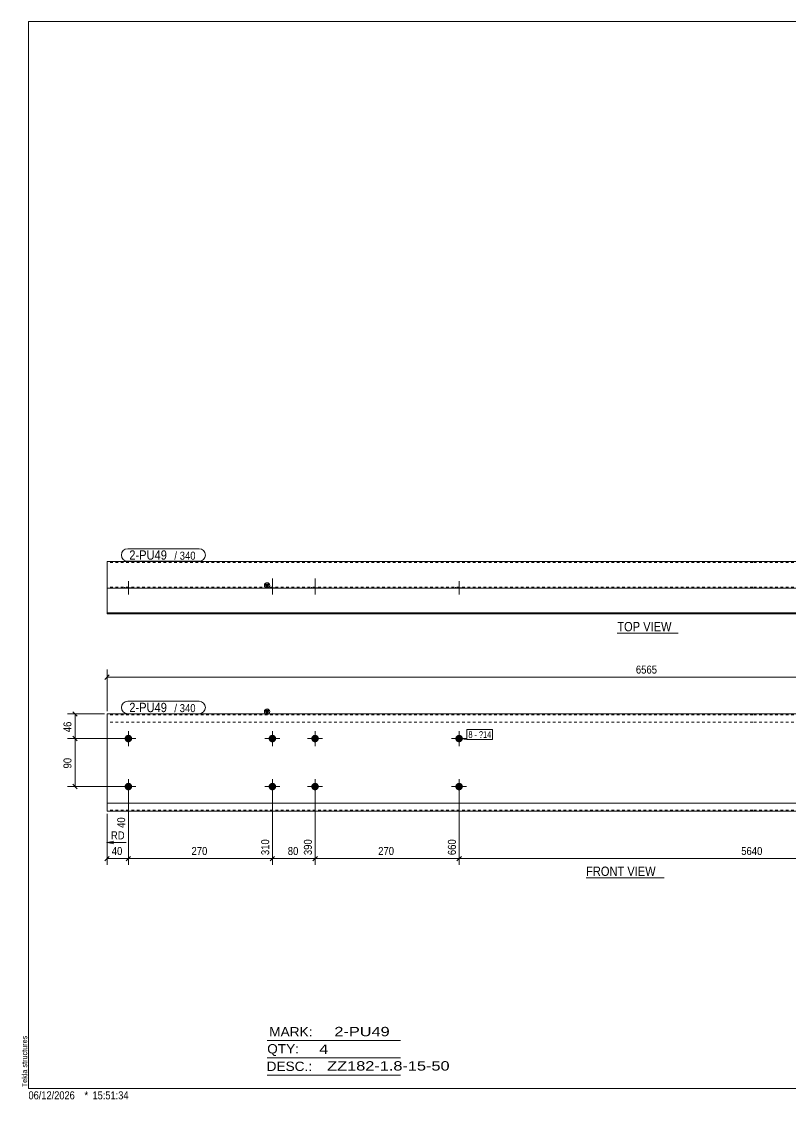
# Model space of a CAD drawing. Header units: millimetres. Extents: x 2 to 579, y 1 to 405.
# Drawn here: x 2.4 to 290.7, y 1 to 405 of the extents above; entities that cross this region are included whole.
import ezdxf

# ---------------------------------------------------------------- set-up
doc = ezdxf.new("R2010")
doc.units = ezdxf.units.MM
doc.linetypes.add('XKITLINE00', pattern=[0])
doc.linetypes.add('XKITLINE01', pattern=[4, 1, -1, 1, -1])
for name, color, linetype, lineweight in [('Bolt', 3, 'Continuous', 0), ('BoltMark', 7, 'Continuous', 0), ('Dimensions', 7, 'Continuous', 0), ('DrawingSheet', 5, 'Continuous', 0), ('OtherObjectType', 7, 'Continuous', 0), ('Part', 2, 'Continuous', 0), ('PartMark', 7, 'Continuous', 0)]:
    doc.layers.add(name, color=color, linetype=linetype, lineweight=lineweight)
doc.styles.add('ARIAL', font='ARIAL.TTF')
doc.styles.add('ARIAL_NARROW', font='ARIALN.TTF')

# ---------------------------------------------------------------- blocks, each defined once
blk = doc.blocks.new('*A2')
at = {"layer": 'Bolt'}
for points in [[(97.85, 136.2), (97.85, 136.17), (97.85, 136.13), (97.84, 136.1), (97.84, 136.06), (97.83, 136.03), (97.83, 136), (97.82, 135.96), (97.82, 135.93), (97.81, 135.9), (97.8, 135.86), (97.79, 135.83), (97.78, 135.8), (97.77, 135.76), (97.76, 135.73), (97.74, 135.7), (97.73, 135.67), (97.72, 135.64), (97.7, 135.61), (97.68, 135.58), (97.67, 135.55), (97.65, 135.52), (97.63, 135.49), (97.61, 135.46), (97.59, 135.43), (97.57, 135.4), (97.55, 135.37), (97.53, 135.35), (97.51, 135.32), (97.49, 135.3), (97.46, 135.27), (97.44, 135.25), (97.42, 135.22), (97.39, 135.2), (97.36, 135.18), (97.34, 135.15), (97.31, 135.13), (97.28, 135.11), (97.26, 135.09), (97.23, 135.07), (97.2, 135.05), (97.17, 135.03), (97.14, 135.02), (97.11, 135), (97.08, 134.99), (97.05, 134.97), (97.02, 134.96), (96.99, 134.94), (96.95, 134.93), (96.92, 134.92), (96.89, 134.91), (96.86, 134.9), (96.82, 134.89), (96.79, 134.88), (96.76, 134.87), (96.72, 134.86), (96.69, 134.86), (96.66, 134.85), (96.62, 134.85), (96.59, 134.84), (96.55, 134.84), (96.52, 134.84), (96.48, 134.84), (96.45, 134.84), (96.42, 134.84), (96.38, 134.84), (96.35, 134.84), (96.31, 134.84), (96.28, 134.85), (96.24, 134.85), (96.21, 134.86), (96.18, 134.86), (96.14, 134.87), (96.11, 134.88), (96.08, 134.89), (96.04, 134.9), (96.01, 134.91), (95.98, 134.92), (95.95, 134.93), (95.91, 134.94), (95.88, 134.96), (95.85, 134.97), (95.82, 134.99), (95.79, 135), (95.76, 135.02), (95.73, 135.03), (95.7, 135.05), (95.67, 135.07), (95.64, 135.09), (95.62, 135.11), (95.59, 135.13), (95.56, 135.15), (95.54, 135.18), (95.51, 135.2), (95.48, 135.22), (95.46, 135.25), (95.44, 135.27), (95.41, 135.3), (95.39, 135.32), (95.37, 135.35), (95.35, 135.37), (95.33, 135.4), (95.31, 135.43), (95.29, 135.46), (95.27, 135.49), (95.25, 135.52), (95.23, 135.55), (95.22, 135.58), (95.2, 135.61), (95.18, 135.64), (95.17, 135.67), (95.16, 135.7), (95.14, 135.73), (95.13, 135.76), (95.12, 135.8), (95.11, 135.83), (95.1, 135.86), (95.09, 135.9), (95.08, 135.93), (95.08, 135.96), (95.07, 136), (95.07, 136.03), (95.06, 136.06), (95.06, 136.1), (95.05, 136.13), (95.05, 136.17), (95.05, 136.2), (95.05, 136.24), (95.05, 136.27), (95.05, 136.3), (95.05, 136.34), (95.06, 136.37), (95.06, 136.41), (95.07, 136.44), (95.07, 136.48), (95.08, 136.51), (95.08, 136.54), (95.09, 136.58), (95.1, 136.61), (95.11, 136.64), (95.12, 136.67), (95.13, 136.71), (95.14, 136.74), (95.16, 136.77), (95.17, 136.8), (95.18, 136.83), (95.2, 136.87), (95.22, 136.9), (95.23, 136.93), (95.25, 136.96), (95.27, 136.98), (95.29, 137.01), (95.31, 137.04), (95.33, 137.07), (95.35, 137.1), (95.37, 137.12), (95.39, 137.15), (95.41, 137.18), (95.44, 137.2), (95.46, 137.23), (95.48, 137.25), (95.51, 137.27), (95.54, 137.3), (95.56, 137.32), (95.59, 137.34), (95.62, 137.36), (95.64, 137.38), (95.67, 137.4), (95.7, 137.42), (95.73, 137.44), (95.76, 137.45), (95.79, 137.47), (95.82, 137.49), (95.85, 137.5), (95.88, 137.52), (95.91, 137.53), (95.95, 137.54), (95.98, 137.55), (96.01, 137.57), (96.04, 137.58), (96.08, 137.59), (96.11, 137.59), (96.14, 137.6), (96.18, 137.61), (96.21, 137.62), (96.24, 137.62), (96.28, 137.63), (96.31, 137.63), (96.35, 137.63), (96.38, 137.63), (96.42, 137.64), (96.45, 137.64), (96.48, 137.64), (96.52, 137.63), (96.55, 137.63), (96.59, 137.63), (96.62, 137.63), (96.66, 137.62), (96.69, 137.62), (96.72, 137.61), (96.76, 137.6), (96.79, 137.59), (96.82, 137.59), (96.86, 137.58), (96.89, 137.57), (96.92, 137.55), (96.95, 137.54), (96.99, 137.53), (97.02, 137.52), (97.05, 137.5), (97.08, 137.49), (97.11, 137.47), (97.14, 137.45), (97.17, 137.44), (97.2, 137.42), (97.23, 137.4), (97.26, 137.38), (97.28, 137.36), (97.31, 137.34), (97.34, 137.32), (97.36, 137.3), (97.39, 137.27), (97.42, 137.25), (97.44, 137.23), (97.46, 137.2), (97.49, 137.18), (97.51, 137.15), (97.53, 137.12), (97.55, 137.1), (97.57, 137.07), (97.59, 137.04), (97.61, 137.01), (97.63, 136.98), (97.65, 136.96), (97.67, 136.93), (97.68, 136.9), (97.7, 136.87), (97.72, 136.83), (97.73, 136.8), (97.74, 136.77), (97.76, 136.74), (97.77, 136.71), (97.78, 136.67), (97.79, 136.64), (97.8, 136.61), (97.81, 136.58), (97.82, 136.54), (97.82, 136.51), (97.83, 136.48), (97.83, 136.44), (97.84, 136.41), (97.84, 136.37), (97.85, 136.34), (97.85, 136.3), (97.85, 136.27), (97.85, 136.24)], [(113.85, 136.2), (113.85, 136.17), (113.85, 136.13), (113.84, 136.1), (113.84, 136.06), (113.83, 136.03), (113.83, 136), (113.82, 135.96), (113.82, 135.93), (113.81, 135.9), (113.8, 135.86), (113.79, 135.83), (113.78, 135.8), (113.77, 135.76), (113.76, 135.73), (113.74, 135.7), (113.73, 135.67), (113.72, 135.64), (113.7, 135.61), (113.68, 135.58), (113.67, 135.55), (113.65, 135.52), (113.63, 135.49), (113.61, 135.46), (113.59, 135.43), (113.57, 135.4), (113.55, 135.37), (113.53, 135.35), (113.51, 135.32), (113.49, 135.3), (113.46, 135.27), (113.44, 135.25), (113.42, 135.22), (113.39, 135.2), (113.36, 135.18), (113.34, 135.15), (113.31, 135.13), (113.28, 135.11), (113.26, 135.09), (113.23, 135.07), (113.2, 135.05), (113.17, 135.03), (113.14, 135.02), (113.11, 135), (113.08, 134.99), (113.05, 134.97), (113.02, 134.96), (112.99, 134.94), (112.95, 134.93), (112.92, 134.92), (112.89, 134.91), (112.86, 134.9), (112.82, 134.89), (112.79, 134.88), (112.76, 134.87), (112.72, 134.86), (112.69, 134.86), (112.66, 134.85), (112.62, 134.85), (112.59, 134.84), (112.55, 134.84), (112.52, 134.84), (112.48, 134.84), (112.45, 134.84), (112.42, 134.84), (112.38, 134.84), (112.35, 134.84), (112.31, 134.84), (112.28, 134.85), (112.24, 134.85), (112.21, 134.86), (112.18, 134.86), (112.14, 134.87), (112.11, 134.88), (112.08, 134.89), (112.04, 134.9), (112.01, 134.91), (111.98, 134.92), (111.95, 134.93), (111.91, 134.94), (111.88, 134.96), (111.85, 134.97), (111.82, 134.99), (111.79, 135), (111.76, 135.02), (111.73, 135.03), (111.7, 135.05), (111.67, 135.07), (111.64, 135.09), (111.62, 135.11), (111.59, 135.13), (111.56, 135.15), (111.54, 135.18), (111.51, 135.2), (111.48, 135.22), (111.46, 135.25), (111.44, 135.27), (111.41, 135.3), (111.39, 135.32), (111.37, 135.35), (111.35, 135.37), (111.33, 135.4), (111.31, 135.43), (111.29, 135.46), (111.27, 135.49), (111.25, 135.52), (111.23, 135.55), (111.22, 135.58), (111.2, 135.61), (111.18, 135.64), (111.17, 135.67), (111.16, 135.7), (111.14, 135.73), (111.13, 135.76), (111.12, 135.8), (111.11, 135.83), (111.1, 135.86), (111.09, 135.9), (111.08, 135.93), (111.08, 135.96), (111.07, 136), (111.07, 136.03), (111.06, 136.06), (111.06, 136.1), (111.05, 136.13), (111.05, 136.17), (111.05, 136.2), (111.05, 136.24), (111.05, 136.27), (111.05, 136.3), (111.05, 136.34), (111.06, 136.37), (111.06, 136.41), (111.07, 136.44), (111.07, 136.48), (111.08, 136.51), (111.08, 136.54), (111.09, 136.58), (111.1, 136.61), (111.11, 136.64), (111.12, 136.67), (111.13, 136.71), (111.14, 136.74), (111.16, 136.77), (111.17, 136.8), (111.18, 136.83), (111.2, 136.87), (111.22, 136.9), (111.23, 136.93), (111.25, 136.96), (111.27, 136.98), (111.29, 137.01), (111.31, 137.04), (111.33, 137.07), (111.35, 137.1), (111.37, 137.12), (111.39, 137.15), (111.41, 137.18), (111.44, 137.2), (111.46, 137.23), (111.48, 137.25), (111.51, 137.27), (111.54, 137.3), (111.56, 137.32), (111.59, 137.34), (111.62, 137.36), (111.64, 137.38), (111.67, 137.4), (111.7, 137.42), (111.73, 137.44), (111.76, 137.45), (111.79, 137.47), (111.82, 137.49), (111.85, 137.5), (111.88, 137.52), (111.91, 137.53), (111.95, 137.54), (111.98, 137.55), (112.01, 137.57), (112.04, 137.58), (112.08, 137.59), (112.11, 137.59), (112.14, 137.6), (112.18, 137.61), (112.21, 137.62), (112.24, 137.62), (112.28, 137.63), (112.31, 137.63), (112.35, 137.63), (112.38, 137.63), (112.42, 137.64), (112.45, 137.64), (112.48, 137.64), (112.52, 137.63), (112.55, 137.63), (112.59, 137.63), (112.62, 137.63), (112.66, 137.62), (112.69, 137.62), (112.72, 137.61), (112.76, 137.6), (112.79, 137.59), (112.82, 137.59), (112.86, 137.58), (112.89, 137.57), (112.92, 137.55), (112.95, 137.54), (112.99, 137.53), (113.02, 137.52), (113.05, 137.5), (113.08, 137.49), (113.11, 137.47), (113.14, 137.45), (113.17, 137.44), (113.2, 137.42), (113.23, 137.4), (113.26, 137.38), (113.28, 137.36), (113.31, 137.34), (113.34, 137.32), (113.36, 137.3), (113.39, 137.27), (113.42, 137.25), (113.44, 137.23), (113.46, 137.2), (113.49, 137.18), (113.51, 137.15), (113.53, 137.12), (113.55, 137.1), (113.57, 137.07), (113.59, 137.04), (113.61, 137.01), (113.63, 136.98), (113.65, 136.96), (113.67, 136.93), (113.68, 136.9), (113.7, 136.87), (113.72, 136.83), (113.73, 136.8), (113.74, 136.77), (113.76, 136.74), (113.77, 136.71), (113.78, 136.67), (113.79, 136.64), (113.8, 136.61), (113.81, 136.58), (113.82, 136.54), (113.82, 136.51), (113.83, 136.48), (113.83, 136.44), (113.84, 136.41), (113.84, 136.37), (113.85, 136.34), (113.85, 136.3), (113.85, 136.27), (113.85, 136.24)], [(97.85, 118.2), (97.85, 118.17), (97.85, 118.13), (97.84, 118.1), (97.84, 118.06), (97.83, 118.03), (97.83, 118), (97.82, 117.96), (97.82, 117.93), (97.81, 117.9), (97.8, 117.86), (97.79, 117.83), (97.78, 117.8), (97.77, 117.76), (97.76, 117.73), (97.74, 117.7), (97.73, 117.67), (97.72, 117.64), (97.7, 117.61), (97.68, 117.58), (97.67, 117.55), (97.65, 117.52), (97.63, 117.49), (97.61, 117.46), (97.59, 117.43), (97.57, 117.4), (97.55, 117.37), (97.53, 117.35), (97.51, 117.32), (97.49, 117.3), (97.46, 117.27), (97.44, 117.25), (97.42, 117.22), (97.39, 117.2), (97.36, 117.18), (97.34, 117.15), (97.31, 117.13), (97.28, 117.11), (97.26, 117.09), (97.23, 117.07), (97.2, 117.05), (97.17, 117.03), (97.14, 117.02), (97.11, 117), (97.08, 116.99), (97.05, 116.97), (97.02, 116.96), (96.99, 116.94), (96.95, 116.93), (96.92, 116.92), (96.89, 116.91), (96.86, 116.9), (96.82, 116.89), (96.79, 116.88), (96.76, 116.87), (96.72, 116.86), (96.69, 116.86), (96.66, 116.85), (96.62, 116.85), (96.59, 116.84), (96.55, 116.84), (96.52, 116.84), (96.48, 116.84), (96.45, 116.84), (96.42, 116.84), (96.38, 116.84), (96.35, 116.84), (96.31, 116.84), (96.28, 116.85), (96.24, 116.85), (96.21, 116.86), (96.18, 116.86), (96.14, 116.87), (96.11, 116.88), (96.08, 116.89), (96.04, 116.9), (96.01, 116.91), (95.98, 116.92), (95.95, 116.93), (95.91, 116.94), (95.88, 116.96), (95.85, 116.97), (95.82, 116.99), (95.79, 117), (95.76, 117.02), (95.73, 117.03), (95.7, 117.05), (95.67, 117.07), (95.64, 117.09), (95.62, 117.11), (95.59, 117.13), (95.56, 117.15), (95.54, 117.18), (95.51, 117.2), (95.48, 117.22), (95.46, 117.25), (95.44, 117.27), (95.41, 117.3), (95.39, 117.32), (95.37, 117.35), (95.35, 117.37), (95.33, 117.4), (95.31, 117.43), (95.29, 117.46), (95.27, 117.49), (95.25, 117.52), (95.23, 117.55), (95.22, 117.58), (95.2, 117.61), (95.18, 117.64), (95.17, 117.67), (95.16, 117.7), (95.14, 117.73), (95.13, 117.76), (95.12, 117.8), (95.11, 117.83), (95.1, 117.86), (95.09, 117.9), (95.08, 117.93), (95.08, 117.96), (95.07, 118), (95.07, 118.03), (95.06, 118.06), (95.06, 118.1), (95.05, 118.13), (95.05, 118.17), (95.05, 118.2), (95.05, 118.24), (95.05, 118.27), (95.05, 118.3), (95.05, 118.34), (95.06, 118.37), (95.06, 118.41), (95.07, 118.44), (95.07, 118.48), (95.08, 118.51), (95.08, 118.54), (95.09, 118.58), (95.1, 118.61), (95.11, 118.64), (95.12, 118.67), (95.13, 118.71), (95.14, 118.74), (95.16, 118.77), (95.17, 118.8), (95.18, 118.83), (95.2, 118.87), (95.22, 118.9), (95.23, 118.93), (95.25, 118.96), (95.27, 118.98), (95.29, 119.01), (95.31, 119.04), (95.33, 119.07), (95.35, 119.1), (95.37, 119.12), (95.39, 119.15), (95.41, 119.18), (95.44, 119.2), (95.46, 119.23), (95.48, 119.25), (95.51, 119.27), (95.54, 119.3), (95.56, 119.32), (95.59, 119.34), (95.62, 119.36), (95.64, 119.38), (95.67, 119.4), (95.7, 119.42), (95.73, 119.44), (95.76, 119.45), (95.79, 119.47), (95.82, 119.49), (95.85, 119.5), (95.88, 119.52), (95.91, 119.53), (95.95, 119.54), (95.98, 119.55), (96.01, 119.57), (96.04, 119.58), (96.08, 119.59), (96.11, 119.59), (96.14, 119.6), (96.18, 119.61), (96.21, 119.62), (96.24, 119.62), (96.28, 119.63), (96.31, 119.63), (96.35, 119.63), (96.38, 119.63), (96.42, 119.64), (96.45, 119.64), (96.48, 119.64), (96.52, 119.63), (96.55, 119.63), (96.59, 119.63), (96.62, 119.63), (96.66, 119.62), (96.69, 119.62), (96.72, 119.61), (96.76, 119.6), (96.79, 119.59), (96.82, 119.59), (96.86, 119.58), (96.89, 119.57), (96.92, 119.55), (96.95, 119.54), (96.99, 119.53), (97.02, 119.52), (97.05, 119.5), (97.08, 119.49), (97.11, 119.47), (97.14, 119.45), (97.17, 119.44), (97.2, 119.42), (97.23, 119.4), (97.26, 119.38), (97.28, 119.36), (97.31, 119.34), (97.34, 119.32), (97.36, 119.3), (97.39, 119.27), (97.42, 119.25), (97.44, 119.23), (97.46, 119.2), (97.49, 119.18), (97.51, 119.15), (97.53, 119.12), (97.55, 119.1), (97.57, 119.07), (97.59, 119.04), (97.61, 119.01), (97.63, 118.98), (97.65, 118.96), (97.67, 118.93), (97.68, 118.9), (97.7, 118.87), (97.72, 118.83), (97.73, 118.8), (97.74, 118.77), (97.76, 118.74), (97.77, 118.71), (97.78, 118.67), (97.79, 118.64), (97.8, 118.61), (97.81, 118.58), (97.82, 118.54), (97.82, 118.51), (97.83, 118.48), (97.83, 118.44), (97.84, 118.41), (97.84, 118.37), (97.85, 118.34), (97.85, 118.3), (97.85, 118.27), (97.85, 118.24)], [(113.85, 118.2), (113.85, 118.17), (113.85, 118.13), (113.84, 118.1), (113.84, 118.06), (113.83, 118.03), (113.83, 118), (113.82, 117.96), (113.82, 117.93), (113.81, 117.9), (113.8, 117.86), (113.79, 117.83), (113.78, 117.8), (113.77, 117.76), (113.76, 117.73), (113.74, 117.7), (113.73, 117.67), (113.72, 117.64), (113.7, 117.61), (113.68, 117.58), (113.67, 117.55), (113.65, 117.52), (113.63, 117.49), (113.61, 117.46), (113.59, 117.43), (113.57, 117.4), (113.55, 117.37), (113.53, 117.35), (113.51, 117.32), (113.49, 117.3), (113.46, 117.27), (113.44, 117.25), (113.42, 117.22), (113.39, 117.2), (113.36, 117.18), (113.34, 117.15), (113.31, 117.13), (113.28, 117.11), (113.26, 117.09), (113.23, 117.07), (113.2, 117.05), (113.17, 117.03), (113.14, 117.02), (113.11, 117), (113.08, 116.99), (113.05, 116.97), (113.02, 116.96), (112.99, 116.94), (112.95, 116.93), (112.92, 116.92), (112.89, 116.91), (112.86, 116.9), (112.82, 116.89), (112.79, 116.88), (112.76, 116.87), (112.72, 116.86), (112.69, 116.86), (112.66, 116.85), (112.62, 116.85), (112.59, 116.84), (112.55, 116.84), (112.52, 116.84), (112.48, 116.84), (112.45, 116.84), (112.42, 116.84), (112.38, 116.84), (112.35, 116.84), (112.31, 116.84), (112.28, 116.85), (112.24, 116.85), (112.21, 116.86), (112.18, 116.86), (112.14, 116.87), (112.11, 116.88), (112.08, 116.89), (112.04, 116.9), (112.01, 116.91), (111.98, 116.92), (111.95, 116.93), (111.91, 116.94), (111.88, 116.96), (111.85, 116.97), (111.82, 116.99), (111.79, 117), (111.76, 117.02), (111.73, 117.03), (111.7, 117.05), (111.67, 117.07), (111.64, 117.09), (111.62, 117.11), (111.59, 117.13), (111.56, 117.15), (111.54, 117.18), (111.51, 117.2), (111.48, 117.22), (111.46, 117.25), (111.44, 117.27), (111.41, 117.3), (111.39, 117.32), (111.37, 117.35), (111.35, 117.37), (111.33, 117.4), (111.31, 117.43), (111.29, 117.46), (111.27, 117.49), (111.25, 117.52), (111.23, 117.55), (111.22, 117.58), (111.2, 117.61), (111.18, 117.64), (111.17, 117.67), (111.16, 117.7), (111.14, 117.73), (111.13, 117.76), (111.12, 117.8), (111.11, 117.83), (111.1, 117.86), (111.09, 117.9), (111.08, 117.93), (111.08, 117.96), (111.07, 118), (111.07, 118.03), (111.06, 118.06), (111.06, 118.1), (111.05, 118.13), (111.05, 118.17), (111.05, 118.2), (111.05, 118.24), (111.05, 118.27), (111.05, 118.3), (111.05, 118.34), (111.06, 118.37), (111.06, 118.41), (111.07, 118.44), (111.07, 118.48), (111.08, 118.51), (111.08, 118.54), (111.09, 118.58), (111.1, 118.61), (111.11, 118.64), (111.12, 118.67), (111.13, 118.71), (111.14, 118.74), (111.16, 118.77), (111.17, 118.8), (111.18, 118.83), (111.2, 118.87), (111.22, 118.9), (111.23, 118.93), (111.25, 118.96), (111.27, 118.98), (111.29, 119.01), (111.31, 119.04), (111.33, 119.07), (111.35, 119.1), (111.37, 119.12), (111.39, 119.15), (111.41, 119.18), (111.44, 119.2), (111.46, 119.23), (111.48, 119.25), (111.51, 119.27), (111.54, 119.3), (111.56, 119.32), (111.59, 119.34), (111.62, 119.36), (111.64, 119.38), (111.67, 119.4), (111.7, 119.42), (111.73, 119.44), (111.76, 119.45), (111.79, 119.47), (111.82, 119.49), (111.85, 119.5), (111.88, 119.52), (111.91, 119.53), (111.95, 119.54), (111.98, 119.55), (112.01, 119.57), (112.04, 119.58), (112.08, 119.59), (112.11, 119.59), (112.14, 119.6), (112.18, 119.61), (112.21, 119.62), (112.24, 119.62), (112.28, 119.63), (112.31, 119.63), (112.35, 119.63), (112.38, 119.63), (112.42, 119.64), (112.45, 119.64), (112.48, 119.64), (112.52, 119.63), (112.55, 119.63), (112.59, 119.63), (112.62, 119.63), (112.66, 119.62), (112.69, 119.62), (112.72, 119.61), (112.76, 119.6), (112.79, 119.59), (112.82, 119.59), (112.86, 119.58), (112.89, 119.57), (112.92, 119.55), (112.95, 119.54), (112.99, 119.53), (113.02, 119.52), (113.05, 119.5), (113.08, 119.49), (113.11, 119.47), (113.14, 119.45), (113.17, 119.44), (113.2, 119.42), (113.23, 119.4), (113.26, 119.38), (113.28, 119.36), (113.31, 119.34), (113.34, 119.32), (113.36, 119.3), (113.39, 119.27), (113.42, 119.25), (113.44, 119.23), (113.46, 119.2), (113.49, 119.18), (113.51, 119.15), (113.53, 119.12), (113.55, 119.1), (113.57, 119.07), (113.59, 119.04), (113.61, 119.01), (113.63, 118.98), (113.65, 118.96), (113.67, 118.93), (113.68, 118.9), (113.7, 118.87), (113.72, 118.83), (113.73, 118.8), (113.74, 118.77), (113.76, 118.74), (113.77, 118.71), (113.78, 118.67), (113.79, 118.64), (113.8, 118.61), (113.81, 118.58), (113.82, 118.54), (113.82, 118.51), (113.83, 118.48), (113.83, 118.44), (113.84, 118.41), (113.84, 118.37), (113.85, 118.34), (113.85, 118.3), (113.85, 118.27), (113.85, 118.24)]]:
    blk.add_hatch(color=3, dxfattribs=at).paths.add_polyline_path(points, flags=17)
at = {"layer": 'Bolt', "color": 3, "linetype": 'XKITLINE00', "lineweight": 0}
for p, q in [((96.45, 139.04), (96.45, 133.44)), ((112.45, 139.04), (112.45, 133.44)), ((99.25, 136.24), (93.65, 136.24)), ((115.25, 136.24), (109.65, 136.24)), ((99.25, 118.24), (93.65, 118.24)), ((96.45, 121.04), (96.45, 115.44)), ((115.25, 118.24), (109.65, 118.24)), ((112.45, 121.04), (112.45, 115.44))]:
    blk.add_line(p, q, dxfattribs=at)
blk = doc.blocks.new('*A3')
at = {"layer": 'Bolt'}
for points in [[(43.85, 136.2), (43.85, 136.17), (43.85, 136.13), (43.84, 136.1), (43.84, 136.06), (43.83, 136.03), (43.83, 136), (43.82, 135.96), (43.82, 135.93), (43.81, 135.9), (43.8, 135.86), (43.79, 135.83), (43.78, 135.8), (43.77, 135.76), (43.76, 135.73), (43.74, 135.7), (43.73, 135.67), (43.72, 135.64), (43.7, 135.61), (43.68, 135.58), (43.67, 135.55), (43.65, 135.52), (43.63, 135.49), (43.61, 135.46), (43.59, 135.43), (43.57, 135.4), (43.55, 135.37), (43.53, 135.35), (43.51, 135.32), (43.49, 135.3), (43.46, 135.27), (43.44, 135.25), (43.42, 135.22), (43.39, 135.2), (43.36, 135.18), (43.34, 135.15), (43.31, 135.13), (43.28, 135.11), (43.26, 135.09), (43.23, 135.07), (43.2, 135.05), (43.17, 135.03), (43.14, 135.02), (43.11, 135), (43.08, 134.99), (43.05, 134.97), (43.02, 134.96), (42.99, 134.94), (42.95, 134.93), (42.92, 134.92), (42.89, 134.91), (42.86, 134.9), (42.82, 134.89), (42.79, 134.88), (42.76, 134.87), (42.72, 134.86), (42.69, 134.86), (42.66, 134.85), (42.62, 134.85), (42.59, 134.84), (42.55, 134.84), (42.52, 134.84), (42.48, 134.84), (42.45, 134.84), (42.42, 134.84), (42.38, 134.84), (42.35, 134.84), (42.31, 134.84), (42.28, 134.85), (42.24, 134.85), (42.21, 134.86), (42.18, 134.86), (42.14, 134.87), (42.11, 134.88), (42.08, 134.89), (42.04, 134.9), (42.01, 134.91), (41.98, 134.92), (41.95, 134.93), (41.91, 134.94), (41.88, 134.96), (41.85, 134.97), (41.82, 134.99), (41.79, 135), (41.76, 135.02), (41.73, 135.03), (41.7, 135.05), (41.67, 135.07), (41.64, 135.09), (41.62, 135.11), (41.59, 135.13), (41.56, 135.15), (41.54, 135.18), (41.51, 135.2), (41.48, 135.22), (41.46, 135.25), (41.44, 135.27), (41.41, 135.3), (41.39, 135.32), (41.37, 135.35), (41.35, 135.37), (41.33, 135.4), (41.31, 135.43), (41.29, 135.46), (41.27, 135.49), (41.25, 135.52), (41.23, 135.55), (41.22, 135.58), (41.2, 135.61), (41.18, 135.64), (41.17, 135.67), (41.16, 135.7), (41.14, 135.73), (41.13, 135.76), (41.12, 135.8), (41.11, 135.83), (41.1, 135.86), (41.09, 135.9), (41.08, 135.93), (41.08, 135.96), (41.07, 136), (41.07, 136.03), (41.06, 136.06), (41.06, 136.1), (41.05, 136.13), (41.05, 136.17), (41.05, 136.2), (41.05, 136.24), (41.05, 136.27), (41.05, 136.3), (41.05, 136.34), (41.06, 136.37), (41.06, 136.41), (41.07, 136.44), (41.07, 136.48), (41.08, 136.51), (41.08, 136.54), (41.09, 136.58), (41.1, 136.61), (41.11, 136.64), (41.12, 136.67), (41.13, 136.71), (41.14, 136.74), (41.16, 136.77), (41.17, 136.8), (41.18, 136.83), (41.2, 136.87), (41.22, 136.9), (41.23, 136.93), (41.25, 136.96), (41.27, 136.98), (41.29, 137.01), (41.31, 137.04), (41.33, 137.07), (41.35, 137.1), (41.37, 137.12), (41.39, 137.15), (41.41, 137.18), (41.44, 137.2), (41.46, 137.23), (41.48, 137.25), (41.51, 137.27), (41.54, 137.3), (41.56, 137.32), (41.59, 137.34), (41.62, 137.36), (41.64, 137.38), (41.67, 137.4), (41.7, 137.42), (41.73, 137.44), (41.76, 137.45), (41.79, 137.47), (41.82, 137.49), (41.85, 137.5), (41.88, 137.52), (41.91, 137.53), (41.95, 137.54), (41.98, 137.55), (42.01, 137.57), (42.04, 137.58), (42.08, 137.59), (42.11, 137.59), (42.14, 137.6), (42.18, 137.61), (42.21, 137.62), (42.24, 137.62), (42.28, 137.63), (42.31, 137.63), (42.35, 137.63), (42.38, 137.63), (42.42, 137.64), (42.45, 137.64), (42.48, 137.64), (42.52, 137.63), (42.55, 137.63), (42.59, 137.63), (42.62, 137.63), (42.66, 137.62), (42.69, 137.62), (42.72, 137.61), (42.76, 137.6), (42.79, 137.59), (42.82, 137.59), (42.86, 137.58), (42.89, 137.57), (42.92, 137.55), (42.95, 137.54), (42.99, 137.53), (43.02, 137.52), (43.05, 137.5), (43.08, 137.49), (43.11, 137.47), (43.14, 137.45), (43.17, 137.44), (43.2, 137.42), (43.23, 137.4), (43.26, 137.38), (43.28, 137.36), (43.31, 137.34), (43.34, 137.32), (43.36, 137.3), (43.39, 137.27), (43.42, 137.25), (43.44, 137.23), (43.46, 137.2), (43.49, 137.18), (43.51, 137.15), (43.53, 137.12), (43.55, 137.1), (43.57, 137.07), (43.59, 137.04), (43.61, 137.01), (43.63, 136.98), (43.65, 136.96), (43.67, 136.93), (43.68, 136.9), (43.7, 136.87), (43.72, 136.83), (43.73, 136.8), (43.74, 136.77), (43.76, 136.74), (43.77, 136.71), (43.78, 136.67), (43.79, 136.64), (43.8, 136.61), (43.81, 136.58), (43.82, 136.54), (43.82, 136.51), (43.83, 136.48), (43.83, 136.44), (43.84, 136.41), (43.84, 136.37), (43.85, 136.34), (43.85, 136.3), (43.85, 136.27), (43.85, 136.24)], [(167.85, 136.2), (167.85, 136.17), (167.85, 136.13), (167.84, 136.1), (167.84, 136.06), (167.83, 136.03), (167.83, 136), (167.82, 135.96), (167.82, 135.93), (167.81, 135.9), (167.8, 135.86), (167.79, 135.83), (167.78, 135.8), (167.77, 135.76), (167.76, 135.73), (167.74, 135.7), (167.73, 135.67), (167.72, 135.64), (167.7, 135.61), (167.68, 135.58), (167.67, 135.55), (167.65, 135.52), (167.63, 135.49), (167.61, 135.46), (167.59, 135.43), (167.57, 135.4), (167.55, 135.37), (167.53, 135.35), (167.51, 135.32), (167.49, 135.3), (167.46, 135.27), (167.44, 135.25), (167.42, 135.22), (167.39, 135.2), (167.36, 135.18), (167.34, 135.15), (167.31, 135.13), (167.28, 135.11), (167.26, 135.09), (167.23, 135.07), (167.2, 135.05), (167.17, 135.03), (167.14, 135.02), (167.11, 135), (167.08, 134.99), (167.05, 134.97), (167.02, 134.96), (166.99, 134.94), (166.95, 134.93), (166.92, 134.92), (166.89, 134.91), (166.86, 134.9), (166.82, 134.89), (166.79, 134.88), (166.76, 134.87), (166.72, 134.86), (166.69, 134.86), (166.66, 134.85), (166.62, 134.85), (166.59, 134.84), (166.55, 134.84), (166.52, 134.84), (166.48, 134.84), (166.45, 134.84), (166.42, 134.84), (166.38, 134.84), (166.35, 134.84), (166.31, 134.84), (166.28, 134.85), (166.24, 134.85), (166.21, 134.86), (166.18, 134.86), (166.14, 134.87), (166.11, 134.88), (166.08, 134.89), (166.04, 134.9), (166.01, 134.91), (165.98, 134.92), (165.95, 134.93), (165.91, 134.94), (165.88, 134.96), (165.85, 134.97), (165.82, 134.99), (165.79, 135), (165.76, 135.02), (165.73, 135.03), (165.7, 135.05), (165.67, 135.07), (165.64, 135.09), (165.62, 135.11), (165.59, 135.13), (165.56, 135.15), (165.54, 135.18), (165.51, 135.2), (165.48, 135.22), (165.46, 135.25), (165.44, 135.27), (165.41, 135.3), (165.39, 135.32), (165.37, 135.35), (165.35, 135.37), (165.33, 135.4), (165.31, 135.43), (165.29, 135.46), (165.27, 135.49), (165.25, 135.52), (165.23, 135.55), (165.22, 135.58), (165.2, 135.61), (165.18, 135.64), (165.17, 135.67), (165.16, 135.7), (165.14, 135.73), (165.13, 135.76), (165.12, 135.8), (165.11, 135.83), (165.1, 135.86), (165.09, 135.9), (165.08, 135.93), (165.08, 135.96), (165.07, 136), (165.07, 136.03), (165.06, 136.06), (165.06, 136.1), (165.05, 136.13), (165.05, 136.17), (165.05, 136.2), (165.05, 136.24), (165.05, 136.27), (165.05, 136.3), (165.05, 136.34), (165.06, 136.37), (165.06, 136.41), (165.07, 136.44), (165.07, 136.48), (165.08, 136.51), (165.08, 136.54), (165.09, 136.58), (165.1, 136.61), (165.11, 136.64), (165.12, 136.67), (165.13, 136.71), (165.14, 136.74), (165.16, 136.77), (165.17, 136.8), (165.18, 136.83), (165.2, 136.87), (165.22, 136.9), (165.23, 136.93), (165.25, 136.96), (165.27, 136.98), (165.29, 137.01), (165.31, 137.04), (165.33, 137.07), (165.35, 137.1), (165.37, 137.12), (165.39, 137.15), (165.41, 137.18), (165.44, 137.2), (165.46, 137.23), (165.48, 137.25), (165.51, 137.27), (165.54, 137.3), (165.56, 137.32), (165.59, 137.34), (165.62, 137.36), (165.64, 137.38), (165.67, 137.4), (165.7, 137.42), (165.73, 137.44), (165.76, 137.45), (165.79, 137.47), (165.82, 137.49), (165.85, 137.5), (165.88, 137.52), (165.91, 137.53), (165.95, 137.54), (165.98, 137.55), (166.01, 137.57), (166.04, 137.58), (166.08, 137.59), (166.11, 137.59), (166.14, 137.6), (166.18, 137.61), (166.21, 137.62), (166.24, 137.62), (166.28, 137.63), (166.31, 137.63), (166.35, 137.63), (166.38, 137.63), (166.42, 137.64), (166.45, 137.64), (166.48, 137.64), (166.52, 137.63), (166.55, 137.63), (166.59, 137.63), (166.62, 137.63), (166.66, 137.62), (166.69, 137.62), (166.72, 137.61), (166.76, 137.6), (166.79, 137.59), (166.82, 137.59), (166.86, 137.58), (166.89, 137.57), (166.92, 137.55), (166.95, 137.54), (166.99, 137.53), (167.02, 137.52), (167.05, 137.5), (167.08, 137.49), (167.11, 137.47), (167.14, 137.45), (167.17, 137.44), (167.2, 137.42), (167.23, 137.4), (167.26, 137.38), (167.28, 137.36), (167.31, 137.34), (167.34, 137.32), (167.36, 137.3), (167.39, 137.27), (167.42, 137.25), (167.44, 137.23), (167.46, 137.2), (167.49, 137.18), (167.51, 137.15), (167.53, 137.12), (167.55, 137.1), (167.57, 137.07), (167.59, 137.04), (167.61, 137.01), (167.63, 136.98), (167.65, 136.96), (167.67, 136.93), (167.68, 136.9), (167.7, 136.87), (167.72, 136.83), (167.73, 136.8), (167.74, 136.77), (167.76, 136.74), (167.77, 136.71), (167.78, 136.67), (167.79, 136.64), (167.8, 136.61), (167.81, 136.58), (167.82, 136.54), (167.82, 136.51), (167.83, 136.48), (167.83, 136.44), (167.84, 136.41), (167.84, 136.37), (167.85, 136.34), (167.85, 136.3), (167.85, 136.27), (167.85, 136.24)], [(43.85, 118.2), (43.85, 118.17), (43.85, 118.13), (43.84, 118.1), (43.84, 118.06), (43.83, 118.03), (43.83, 118), (43.82, 117.96), (43.82, 117.93), (43.81, 117.9), (43.8, 117.86), (43.79, 117.83), (43.78, 117.8), (43.77, 117.76), (43.76, 117.73), (43.74, 117.7), (43.73, 117.67), (43.72, 117.64), (43.7, 117.61), (43.68, 117.58), (43.67, 117.55), (43.65, 117.52), (43.63, 117.49), (43.61, 117.46), (43.59, 117.43), (43.57, 117.4), (43.55, 117.37), (43.53, 117.35), (43.51, 117.32), (43.49, 117.3), (43.46, 117.27), (43.44, 117.25), (43.42, 117.22), (43.39, 117.2), (43.36, 117.18), (43.34, 117.15), (43.31, 117.13), (43.28, 117.11), (43.26, 117.09), (43.23, 117.07), (43.2, 117.05), (43.17, 117.03), (43.14, 117.02), (43.11, 117), (43.08, 116.99), (43.05, 116.97), (43.02, 116.96), (42.99, 116.94), (42.95, 116.93), (42.92, 116.92), (42.89, 116.91), (42.86, 116.9), (42.82, 116.89), (42.79, 116.88), (42.76, 116.87), (42.72, 116.86), (42.69, 116.86), (42.66, 116.85), (42.62, 116.85), (42.59, 116.84), (42.55, 116.84), (42.52, 116.84), (42.48, 116.84), (42.45, 116.84), (42.42, 116.84), (42.38, 116.84), (42.35, 116.84), (42.31, 116.84), (42.28, 116.85), (42.24, 116.85), (42.21, 116.86), (42.18, 116.86), (42.14, 116.87), (42.11, 116.88), (42.08, 116.89), (42.04, 116.9), (42.01, 116.91), (41.98, 116.92), (41.95, 116.93), (41.91, 116.94), (41.88, 116.96), (41.85, 116.97), (41.82, 116.99), (41.79, 117), (41.76, 117.02), (41.73, 117.03), (41.7, 117.05), (41.67, 117.07), (41.64, 117.09), (41.62, 117.11), (41.59, 117.13), (41.56, 117.15), (41.54, 117.18), (41.51, 117.2), (41.48, 117.22), (41.46, 117.25), (41.44, 117.27), (41.41, 117.3), (41.39, 117.32), (41.37, 117.35), (41.35, 117.37), (41.33, 117.4), (41.31, 117.43), (41.29, 117.46), (41.27, 117.49), (41.25, 117.52), (41.23, 117.55), (41.22, 117.58), (41.2, 117.61), (41.18, 117.64), (41.17, 117.67), (41.16, 117.7), (41.14, 117.73), (41.13, 117.76), (41.12, 117.8), (41.11, 117.83), (41.1, 117.86), (41.09, 117.9), (41.08, 117.93), (41.08, 117.96), (41.07, 118), (41.07, 118.03), (41.06, 118.06), (41.06, 118.1), (41.05, 118.13), (41.05, 118.17), (41.05, 118.2), (41.05, 118.24), (41.05, 118.27), (41.05, 118.3), (41.05, 118.34), (41.06, 118.37), (41.06, 118.41), (41.07, 118.44), (41.07, 118.48), (41.08, 118.51), (41.08, 118.54), (41.09, 118.58), (41.1, 118.61), (41.11, 118.64), (41.12, 118.67), (41.13, 118.71), (41.14, 118.74), (41.16, 118.77), (41.17, 118.8), (41.18, 118.83), (41.2, 118.87), (41.22, 118.9), (41.23, 118.93), (41.25, 118.96), (41.27, 118.98), (41.29, 119.01), (41.31, 119.04), (41.33, 119.07), (41.35, 119.1), (41.37, 119.12), (41.39, 119.15), (41.41, 119.18), (41.44, 119.2), (41.46, 119.23), (41.48, 119.25), (41.51, 119.27), (41.54, 119.3), (41.56, 119.32), (41.59, 119.34), (41.62, 119.36), (41.64, 119.38), (41.67, 119.4), (41.7, 119.42), (41.73, 119.44), (41.76, 119.45), (41.79, 119.47), (41.82, 119.49), (41.85, 119.5), (41.88, 119.52), (41.91, 119.53), (41.95, 119.54), (41.98, 119.55), (42.01, 119.57), (42.04, 119.58), (42.08, 119.59), (42.11, 119.59), (42.14, 119.6), (42.18, 119.61), (42.21, 119.62), (42.24, 119.62), (42.28, 119.63), (42.31, 119.63), (42.35, 119.63), (42.38, 119.63), (42.42, 119.64), (42.45, 119.64), (42.48, 119.64), (42.52, 119.63), (42.55, 119.63), (42.59, 119.63), (42.62, 119.63), (42.66, 119.62), (42.69, 119.62), (42.72, 119.61), (42.76, 119.6), (42.79, 119.59), (42.82, 119.59), (42.86, 119.58), (42.89, 119.57), (42.92, 119.55), (42.95, 119.54), (42.99, 119.53), (43.02, 119.52), (43.05, 119.5), (43.08, 119.49), (43.11, 119.47), (43.14, 119.45), (43.17, 119.44), (43.2, 119.42), (43.23, 119.4), (43.26, 119.38), (43.28, 119.36), (43.31, 119.34), (43.34, 119.32), (43.36, 119.3), (43.39, 119.27), (43.42, 119.25), (43.44, 119.23), (43.46, 119.2), (43.49, 119.18), (43.51, 119.15), (43.53, 119.12), (43.55, 119.1), (43.57, 119.07), (43.59, 119.04), (43.61, 119.01), (43.63, 118.98), (43.65, 118.96), (43.67, 118.93), (43.68, 118.9), (43.7, 118.87), (43.72, 118.83), (43.73, 118.8), (43.74, 118.77), (43.76, 118.74), (43.77, 118.71), (43.78, 118.67), (43.79, 118.64), (43.8, 118.61), (43.81, 118.58), (43.82, 118.54), (43.82, 118.51), (43.83, 118.48), (43.83, 118.44), (43.84, 118.41), (43.84, 118.37), (43.85, 118.34), (43.85, 118.3), (43.85, 118.27), (43.85, 118.24)], [(167.85, 118.2), (167.85, 118.17), (167.85, 118.13), (167.84, 118.1), (167.84, 118.06), (167.83, 118.03), (167.83, 118), (167.82, 117.96), (167.82, 117.93), (167.81, 117.9), (167.8, 117.86), (167.79, 117.83), (167.78, 117.8), (167.77, 117.76), (167.76, 117.73), (167.74, 117.7), (167.73, 117.67), (167.72, 117.64), (167.7, 117.61), (167.68, 117.58), (167.67, 117.55), (167.65, 117.52), (167.63, 117.49), (167.61, 117.46), (167.59, 117.43), (167.57, 117.4), (167.55, 117.37), (167.53, 117.35), (167.51, 117.32), (167.49, 117.3), (167.46, 117.27), (167.44, 117.25), (167.42, 117.22), (167.39, 117.2), (167.36, 117.18), (167.34, 117.15), (167.31, 117.13), (167.28, 117.11), (167.26, 117.09), (167.23, 117.07), (167.2, 117.05), (167.17, 117.03), (167.14, 117.02), (167.11, 117), (167.08, 116.99), (167.05, 116.97), (167.02, 116.96), (166.99, 116.94), (166.95, 116.93), (166.92, 116.92), (166.89, 116.91), (166.86, 116.9), (166.82, 116.89), (166.79, 116.88), (166.76, 116.87), (166.72, 116.86), (166.69, 116.86), (166.66, 116.85), (166.62, 116.85), (166.59, 116.84), (166.55, 116.84), (166.52, 116.84), (166.48, 116.84), (166.45, 116.84), (166.42, 116.84), (166.38, 116.84), (166.35, 116.84), (166.31, 116.84), (166.28, 116.85), (166.24, 116.85), (166.21, 116.86), (166.18, 116.86), (166.14, 116.87), (166.11, 116.88), (166.08, 116.89), (166.04, 116.9), (166.01, 116.91), (165.98, 116.92), (165.95, 116.93), (165.91, 116.94), (165.88, 116.96), (165.85, 116.97), (165.82, 116.99), (165.79, 117), (165.76, 117.02), (165.73, 117.03), (165.7, 117.05), (165.67, 117.07), (165.64, 117.09), (165.62, 117.11), (165.59, 117.13), (165.56, 117.15), (165.54, 117.18), (165.51, 117.2), (165.48, 117.22), (165.46, 117.25), (165.44, 117.27), (165.41, 117.3), (165.39, 117.32), (165.37, 117.35), (165.35, 117.37), (165.33, 117.4), (165.31, 117.43), (165.29, 117.46), (165.27, 117.49), (165.25, 117.52), (165.23, 117.55), (165.22, 117.58), (165.2, 117.61), (165.18, 117.64), (165.17, 117.67), (165.16, 117.7), (165.14, 117.73), (165.13, 117.76), (165.12, 117.8), (165.11, 117.83), (165.1, 117.86), (165.09, 117.9), (165.08, 117.93), (165.08, 117.96), (165.07, 118), (165.07, 118.03), (165.06, 118.06), (165.06, 118.1), (165.05, 118.13), (165.05, 118.17), (165.05, 118.2), (165.05, 118.24), (165.05, 118.27), (165.05, 118.3), (165.05, 118.34), (165.06, 118.37), (165.06, 118.41), (165.07, 118.44), (165.07, 118.48), (165.08, 118.51), (165.08, 118.54), (165.09, 118.58), (165.1, 118.61), (165.11, 118.64), (165.12, 118.67), (165.13, 118.71), (165.14, 118.74), (165.16, 118.77), (165.17, 118.8), (165.18, 118.83), (165.2, 118.87), (165.22, 118.9), (165.23, 118.93), (165.25, 118.96), (165.27, 118.98), (165.29, 119.01), (165.31, 119.04), (165.33, 119.07), (165.35, 119.1), (165.37, 119.12), (165.39, 119.15), (165.41, 119.18), (165.44, 119.2), (165.46, 119.23), (165.48, 119.25), (165.51, 119.27), (165.54, 119.3), (165.56, 119.32), (165.59, 119.34), (165.62, 119.36), (165.64, 119.38), (165.67, 119.4), (165.7, 119.42), (165.73, 119.44), (165.76, 119.45), (165.79, 119.47), (165.82, 119.49), (165.85, 119.5), (165.88, 119.52), (165.91, 119.53), (165.95, 119.54), (165.98, 119.55), (166.01, 119.57), (166.04, 119.58), (166.08, 119.59), (166.11, 119.59), (166.14, 119.6), (166.18, 119.61), (166.21, 119.62), (166.24, 119.62), (166.28, 119.63), (166.31, 119.63), (166.35, 119.63), (166.38, 119.63), (166.42, 119.64), (166.45, 119.64), (166.48, 119.64), (166.52, 119.63), (166.55, 119.63), (166.59, 119.63), (166.62, 119.63), (166.66, 119.62), (166.69, 119.62), (166.72, 119.61), (166.76, 119.6), (166.79, 119.59), (166.82, 119.59), (166.86, 119.58), (166.89, 119.57), (166.92, 119.55), (166.95, 119.54), (166.99, 119.53), (167.02, 119.52), (167.05, 119.5), (167.08, 119.49), (167.11, 119.47), (167.14, 119.45), (167.17, 119.44), (167.2, 119.42), (167.23, 119.4), (167.26, 119.38), (167.28, 119.36), (167.31, 119.34), (167.34, 119.32), (167.36, 119.3), (167.39, 119.27), (167.42, 119.25), (167.44, 119.23), (167.46, 119.2), (167.49, 119.18), (167.51, 119.15), (167.53, 119.12), (167.55, 119.1), (167.57, 119.07), (167.59, 119.04), (167.61, 119.01), (167.63, 118.98), (167.65, 118.96), (167.67, 118.93), (167.68, 118.9), (167.7, 118.87), (167.72, 118.83), (167.73, 118.8), (167.74, 118.77), (167.76, 118.74), (167.77, 118.71), (167.78, 118.67), (167.79, 118.64), (167.8, 118.61), (167.81, 118.58), (167.82, 118.54), (167.82, 118.51), (167.83, 118.48), (167.83, 118.44), (167.84, 118.41), (167.84, 118.37), (167.85, 118.34), (167.85, 118.3), (167.85, 118.27), (167.85, 118.24)]]:
    blk.add_hatch(color=3, dxfattribs=at).paths.add_polyline_path(points, flags=17)
at = {"layer": 'Bolt', "color": 3, "linetype": 'XKITLINE00', "lineweight": 0}
for p, q in [((42.45, 139.04), (42.45, 133.44)), ((166.45, 139.04), (166.45, 133.44)), ((45.25, 136.24), (39.65, 136.24)), ((169.25, 136.24), (163.65, 136.24)), ((45.25, 118.24), (39.65, 118.24)), ((42.45, 121.04), (42.45, 115.44)), ((169.25, 118.24), (163.65, 118.24)), ((166.45, 121.04), (166.45, 115.44))]:
    blk.add_line(p, q, dxfattribs=at)
blk = doc.blocks.new('*A4')
at = {"layer": 'Part'}
blk.add_hatch(color=2, dxfattribs=at).paths.add_polyline_path([(93.65, 146.84), (95.25, 146.84), (94.45, 145.44)], flags=17)
at = {"layer": 'Part', "color": 2, "linetype": 'XKITLINE00', "lineweight": 0}
for p, q in [((94.45, 145.44), (93.65, 146.84)), ((93.65, 146.84), (95.25, 146.84)), ((95.25, 146.84), (94.45, 145.44)), ((34.45, 109.04), (34.45, 145.44)), ((276.64, 145.44), (34.45, 145.44)), ((439.94, 145.44), (276.74, 145.44)), ((276.64, 112.04), (34.45, 112.04)), ((439.94, 112.04), (276.74, 112.04)), ((276.64, 109.04), (34.45, 109.04)), ((439.94, 109.04), (276.74, 109.04))]:
    blk.add_line(p, q, dxfattribs=at)
at = {"layer": 'Part', "color": 7, "linetype": 'XKITLINE01', "lineweight": 0}
for p, q in [((276.64, 145.08), (34.45, 145.08)), ((276.64, 142.44), (34.45, 142.44)), ((439.94, 145.08), (276.74, 145.08)), ((439.94, 142.44), (276.74, 142.44)), ((276.64, 109.4), (34.45, 109.4)), ((439.94, 109.4), (276.74, 109.4))]:
    blk.add_line(p, q, dxfattribs=at)
at = {"layer": 'Part', "color": 2, "linetype": 'XKITLINE00', "lineweight": 0}
blk.add_circle((94.45, 146.34), 1, dxfattribs=at)
blk = doc.blocks.new('*A6')
at = {"layer": 'Bolt'}
for points in [[(95.05, 192.58), (95.05, 192.94), (97.85, 192.94), (97.85, 192.58)], [(95.05, 192.58), (95.05, 192.94), (97.85, 192.94), (97.85, 192.58)], [(111.05, 192.58), (111.05, 192.94), (113.85, 192.94), (113.85, 192.58)], [(111.05, 192.58), (111.05, 192.94), (113.85, 192.94), (113.85, 192.58)]]:
    blk.add_hatch(color=3, dxfattribs=at).paths.add_polyline_path(points, flags=17)
at = {"layer": 'Bolt', "color": 3, "linetype": 'XKITLINE00', "lineweight": 0}
for p, q in [((96.45, 196.26), (96.45, 190.26)), ((96.45, 196.26), (96.45, 190.26)), ((112.45, 196.26), (112.45, 190.26)), ((112.45, 196.26), (112.45, 190.26)), ((95.05, 192.94), (95.05, 192.58)), ((95.05, 192.94), (95.05, 192.58)), ((97.85, 192.94), (97.85, 192.58)), ((97.85, 192.94), (97.85, 192.58)), ((111.05, 192.94), (111.05, 192.58)), ((111.05, 192.94), (111.05, 192.58)), ((113.85, 192.94), (113.85, 192.58)), ((113.85, 192.94), (113.85, 192.58))]:
    blk.add_line(p, q, dxfattribs=at)
blk = doc.blocks.new('*A7')
at = {"layer": 'Bolt'}
for points in [[(41.05, 192.58), (41.05, 192.94), (43.85, 192.94), (43.85, 192.58)], [(41.05, 192.58), (41.05, 192.94), (43.85, 192.94), (43.85, 192.58)], [(165.05, 192.58), (165.05, 192.94), (167.85, 192.94), (167.85, 192.58)], [(165.05, 192.58), (165.05, 192.94), (167.85, 192.94), (167.85, 192.58)]]:
    blk.add_hatch(color=3, dxfattribs=at).paths.add_polyline_path(points, flags=17)
at = {"layer": 'Bolt', "color": 3, "linetype": 'XKITLINE00', "lineweight": 0}
for p, q in [((42.45, 195.26), (42.45, 190.26)), ((42.45, 195.26), (42.45, 190.26)), ((166.45, 195.26), (166.45, 190.26)), ((166.45, 195.26), (166.45, 190.26)), ((41.05, 192.94), (41.05, 192.58)), ((41.05, 192.94), (41.05, 192.58)), ((43.85, 192.94), (43.85, 192.58)), ((43.85, 192.94), (43.85, 192.58)), ((165.05, 192.94), (165.05, 192.58)), ((165.05, 192.94), (165.05, 192.58)), ((167.85, 192.94), (167.85, 192.58)), ((167.85, 192.94), (167.85, 192.58))]:
    blk.add_line(p, q, dxfattribs=at)
blk = doc.blocks.new('*A8')
at = {"layer": 'Part'}
blk.add_hatch(color=2, dxfattribs=at).paths.add_polyline_path([(93.65, 194.16), (95.25, 194.16), (94.45, 192.76)], flags=17)
at = {"layer": 'Part', "color": 2, "linetype": 'XKITLINE00', "lineweight": 0}
for p, q in [((34.45, 182.94), (34.45, 202.58)), ((276.64, 202.58), (34.45, 202.58)), ((439.94, 202.58), (276.74, 202.58)), ((94.45, 192.76), (93.65, 194.16)), ((93.65, 194.16), (95.25, 194.16)), ((95.25, 194.16), (94.45, 192.76)), ((276.64, 192.58), (34.45, 192.58)), ((439.94, 192.58), (276.74, 192.58)), ((276.64, 183.3), (34.45, 183.3)), ((276.64, 182.94), (34.45, 182.94)), ((439.94, 183.3), (276.74, 183.3)), ((439.94, 182.94), (276.74, 182.94))]:
    blk.add_line(p, q, dxfattribs=at)
at = {"layer": 'Part', "color": 7, "linetype": 'XKITLINE01', "lineweight": 0}
for p, q in [((276.64, 202.22), (34.45, 202.22)), ((439.94, 202.22), (276.74, 202.22)), ((276.64, 192.94), (34.45, 192.94)), ((439.94, 192.94), (276.74, 192.94))]:
    blk.add_line(p, q, dxfattribs=at)
at = {"layer": 'Part', "color": 2, "linetype": 'XKITLINE00', "lineweight": 0}
blk.add_circle((94.45, 193.66), 1, dxfattribs=at)
blk = doc.blocks.new('*A9')
at = {"layer": 'DrawingSheet', "color": 5, "linetype": 'XKITLINE00', "lineweight": 0}
for p, q in [((579, 405), (5, 405)), ((5, 405), (5, 5)), ((5, 5), (579, 5))]:
    blk.add_line(p, q, dxfattribs=at)
at = {"layer": 'DrawingSheet', "color": 5, "style": 'ARIAL', "width": 0.85}
blk.add_text('Tekla structures', height=2, rotation=90, dxfattribs=at).set_placement((4.5, 5.5))
blk = doc.blocks.new('*A13')
at = {"layer": 'OtherObjectType', "color": 6, "linetype": 'XKITLINE00', "lineweight": 0}
for p, q in [((94.5, 23), (144.5, 23)), ((94.5, 16.5), (144.5, 16.5)), ((94.5, 10), (144.5, 10))]:
    blk.add_line(p, q, dxfattribs=at)
at = {"layer": 'OtherObjectType', "color": 6, "style": 'ARIAL_NARROW'}
for s, width, p in [('MARK:', 1.275, (95.27, 24.58)), ('2-PU49', 1.525501, (119.69, 24.65)), ('QTY:', 1.275, (94.5, 18.19)), ('4', 1.525501, (113.99, 18.05)), ('DESC.:', 1.275, (94.29, 11.63)), ('ZZ182-1.8-15-50', 1.525501, (117, 11.79))]:
    blk.add_text(s, height=3.5, dxfattribs=dict(at, width=width)).set_placement(p)
blk = doc.blocks.new('*A16')
at = {"layer": 'OtherObjectType', "color": 7, "style": 'ARIAL_NARROW', "width": 1.008832}
for s, p in [('06/12/2026', (4.99, 1)), ('15:51:34', (29, 1)), ('*', (26, 1))]:
    blk.add_text(s, height=3, dxfattribs=at).set_placement(p)
blk = doc.blocks.new('*A19')
at = {"layer": 'Dimensions', "color": 7, "linetype": 'XKITLINE00', "lineweight": 0}
for p, q in [((41.45, 136.24), (19.6, 136.24)), ((21.6, 137.08), (23.3, 135.39)), ((22.45, 118.24), (22.45, 136.24)), ((41.45, 118.24), (19.6, 118.24)), ((21.6, 119.08), (23.3, 117.39))]:
    blk.add_line(p, q, dxfattribs=at)
at = {"layer": 'Dimensions', "color": 3}
for p in [(22.45, 136.24), (22.45, 118.24)]:
    blk.add_point(p, dxfattribs=at)
at = {"layer": 'Dimensions', "color": 3, "style": 'ARIAL', "width": 0.85}
blk.add_text('90', height=3, rotation=90.0002, dxfattribs=at).set_placement((21.1, 125.01))
blk = doc.blocks.new('*A20')
at = {"layer": 'Dimensions', "color": 7, "linetype": 'XKITLINE00', "lineweight": 0}
for p, q in [((21.6, 146.28), (23.3, 144.59)), ((33.45, 145.44), (19.6, 145.44)), ((22.45, 136.24), (22.45, 145.44)), ((41.45, 136.24), (19.6, 136.24)), ((21.6, 137.08), (23.3, 135.39))]:
    blk.add_line(p, q, dxfattribs=at)
at = {"layer": 'Dimensions', "color": 3}
for p in [(22.45, 145.44), (22.45, 136.24)]:
    blk.add_point(p, dxfattribs=at)
at = {"layer": 'Dimensions', "color": 3, "style": 'ARIAL', "width": 0.85}
blk.add_text('46', height=3, rotation=90.0002, dxfattribs=at).set_placement((21.1, 138.61))
blk = doc.blocks.new('*A21')
at = {"layer": 'Dimensions', "color": 7, "linetype": 'XKITLINE00', "lineweight": 0}
for p, q in [((34.45, 146.44), (34.45, 162.09)), ((35.3, 160.08), (33.6, 158.39)), ((34.45, 159.24), (439.94, 159.24))]:
    blk.add_line(p, q, dxfattribs=at)
at = {"layer": 'Dimensions', "color": 3}
blk.add_point((34.45, 159.24), dxfattribs=at)
at = {"layer": 'Dimensions', "color": 3, "style": 'ARIAL', "width": 0.85}
blk.add_text('6565', height=3, dxfattribs=at).set_placement((232.74, 160.59))
blk = doc.blocks.new('*A22')
at = {"layer": 'Dimensions', "color": 7, "linetype": 'XKITLINE00', "lineweight": 0}
for p, q in [((42.45, 117.24), (42.45, 88.84)), ((34.45, 108.04), (34.45, 88.84)), ((34.45, 108.04), (34.45, 94.84)), ((36.95, 97.74), (34.45, 97.24)), ((36.95, 96.74), (34.45, 97.24)), ((41.67, 97.24), (34.45, 97.24)), ((35.3, 92.08), (33.6, 90.39)), ((34.45, 91.24), (42.45, 91.24)), ((43.3, 92.08), (41.6, 90.39))]:
    blk.add_line(p, q, dxfattribs=at)
at = {"layer": 'Dimensions', "color": 7}
blk.add_point((34.45, 97.24), dxfattribs=at)
at = {"layer": 'Dimensions', "color": 3}
for p in [(34.45, 91.24), (42.45, 91.24)]:
    blk.add_point(p, dxfattribs=at)
at = {"layer": 'Dimensions', "color": 3, "style": 'ARIAL', "width": 0.85}
blk.add_text('40', height=3, rotation=90.0002, dxfattribs=at).set_placement((41.25, 102.74))
for s, p in [('RD', (35.89, 98.44)), ('40', (36.22, 92.59))]:
    blk.add_text(s, height=3, dxfattribs=at).set_placement(p)
blk = doc.blocks.new('*A23')
at = {"layer": 'Dimensions', "color": 7, "linetype": 'XKITLINE00', "lineweight": 0}
for p, q in [((42.45, 117.24), (42.45, 88.84)), ((96.45, 117.24), (96.45, 88.84)), ((43.3, 92.08), (41.6, 90.39)), ((42.45, 91.24), (96.45, 91.24)), ((97.3, 92.08), (95.6, 90.39))]:
    blk.add_line(p, q, dxfattribs=at)
at = {"layer": 'Dimensions', "color": 3}
for p in [(42.45, 91.24), (96.45, 91.24)]:
    blk.add_point(p, dxfattribs=at)
at = {"layer": 'Dimensions', "color": 3, "style": 'ARIAL', "width": 0.85}
blk.add_text('310', height=3, rotation=90.0002, dxfattribs=at).set_placement((95.25, 92.54))
blk.add_text('270', height=3, dxfattribs=at).set_placement((66.11, 92.59))
blk = doc.blocks.new('*A24')
at = {"layer": 'Dimensions', "color": 7, "linetype": 'XKITLINE00', "lineweight": 0}
for p, q in [((96.45, 117.24), (96.45, 88.84)), ((112.45, 117.24), (112.45, 88.84)), ((97.3, 92.08), (95.6, 90.39)), ((96.45, 91.24), (112.45, 91.24)), ((113.3, 92.08), (111.6, 90.39))]:
    blk.add_line(p, q, dxfattribs=at)
at = {"layer": 'Dimensions', "color": 3}
for p in [(96.45, 91.24), (112.45, 91.24)]:
    blk.add_point(p, dxfattribs=at)
at = {"layer": 'Dimensions', "color": 3, "style": 'ARIAL', "width": 0.85}
blk.add_text('390', height=3, rotation=90.0002, dxfattribs=at).set_placement((111.25, 92.54))
blk.add_text('80', height=3, dxfattribs=at).set_placement((102.22, 92.59))
blk = doc.blocks.new('*A25')
at = {"layer": 'Dimensions', "color": 7, "linetype": 'XKITLINE00', "lineweight": 0}
for p, q in [((112.45, 117.24), (112.45, 88.84)), ((166.45, 117.24), (166.45, 88.84)), ((113.3, 92.08), (111.6, 90.39)), ((112.45, 91.24), (166.45, 91.24)), ((167.3, 92.08), (165.6, 90.39))]:
    blk.add_line(p, q, dxfattribs=at)
at = {"layer": 'Dimensions', "color": 3}
for p in [(112.45, 91.24), (166.45, 91.24)]:
    blk.add_point(p, dxfattribs=at)
at = {"layer": 'Dimensions', "color": 3, "style": 'ARIAL', "width": 0.85}
blk.add_text('660', height=3, rotation=90.0002, dxfattribs=at).set_placement((165.25, 92.54))
blk.add_text('270', height=3, dxfattribs=at).set_placement((136.11, 92.59))
blk = doc.blocks.new('*A26')
at = {"layer": 'Dimensions', "color": 7, "linetype": 'XKITLINE00', "lineweight": 0}
for p, q in [((166.45, 117.24), (166.45, 88.84)), ((386.94, 117.24), (386.94, 88.84)), ((167.3, 92.08), (165.6, 90.39)), ((166.45, 91.24), (386.94, 91.24)), ((387.79, 92.08), (386.09, 90.39))]:
    blk.add_line(p, q, dxfattribs=at)
at = {"layer": 'Dimensions', "color": 3}
for p in [(166.45, 91.24), (386.94, 91.24)]:
    blk.add_point(p, dxfattribs=at)
at = {"layer": 'Dimensions', "color": 3, "style": 'ARIAL', "width": 0.85}
blk.add_text('6300', height=3, rotation=90.0002, dxfattribs=at).set_placement((385.74, 92.54))
blk.add_text('5640', height=3, dxfattribs=at).set_placement((272.24, 92.59))
blk = doc.blocks.new('*A29')
at = {"layer": 'BoltMark', "color": 7, "linetype": 'XKITLINE00', "lineweight": 0}
for p, q in [((169.35, 139.59), (179.04, 139.59)), ((169.35, 135.89), (169.35, 139.59)), ((179.04, 135.89), (179.04, 139.59)), ((166.45, 136.24), (169.35, 135.89)), ((169.35, 135.89), (179.04, 135.89))]:
    blk.add_line(p, q, dxfattribs=at)
at = {"layer": 'BoltMark', "color": 3, "style": 'ARIAL_NARROW', "width": 0.85}
for s, p in [('8', (169.95, 136.49)), ('-', (172.22, 136.49)), ('?14', (173.88, 136.49))]:
    blk.add_text(s, height=2.5, dxfattribs=at).set_placement(p)
blk = doc.blocks.new('*A31')
at = {"layer": 'PartMark', "color": 7, "linetype": 'XKITLINE00', "lineweight": 0}
for p, q in [((42.2, 150.24), (68.96, 150.24)), ((42.2, 145.54), (68.96, 145.54))]:
    blk.add_line(p, q, dxfattribs=at)
for centre, start, end in [((42.2, 147.89), 90, 270), ((68.96, 147.89), 270, 90)]:
    blk.add_arc(centre, 2.35, start, end, dxfattribs=at)
at = {"layer": 'PartMark', "color": 1, "style": 'ARIAL', "width": 0.85}
blk.add_text('2-PU49', height=3.5, dxfattribs=at).set_placement((42.8, 146.14))
at = {"layer": 'PartMark', "color": 3, "style": 'ARIAL', "width": 0.85}
for s, p in [('/', (59.68, 146.14)), ('340', (61.69, 146.14))]:
    blk.add_text(s, height=3, dxfattribs=at).set_placement(p)
blk = doc.blocks.new('*A32')
at = {"layer": 'OtherObjectType', "color": 7, "linetype": 'XKITLINE00', "lineweight": 0}
blk.add_line((214.07, 83.99), (243.37, 83.99), dxfattribs=at)
at = {"layer": 'OtherObjectType', "color": 7, "style": 'ARIAL', "width": 0.85}
blk.add_text('FRONT VIEW', height=3.5, dxfattribs=at).set_placement((214.07, 84.74))
blk = doc.blocks.new('*A33')
at = {"layer": 'PartMark', "color": 7, "linetype": 'XKITLINE00', "lineweight": 0}
for p, q in [((42.2, 207.38), (68.96, 207.38)), ((42.2, 202.68), (68.96, 202.68))]:
    blk.add_line(p, q, dxfattribs=at)
for centre, start, end in [((42.2, 205.03), 90, 270), ((68.96, 205.03), 270, 90)]:
    blk.add_arc(centre, 2.35, start, end, dxfattribs=at)
at = {"layer": 'PartMark', "color": 1, "style": 'ARIAL', "width": 0.85}
blk.add_text('2-PU49', height=3.5, dxfattribs=at).set_placement((42.8, 203.28))
at = {"layer": 'PartMark', "color": 3, "style": 'ARIAL', "width": 0.85}
for s, p in [('/', (59.68, 203.28)), ('340', (61.69, 203.28))]:
    blk.add_text(s, height=3, dxfattribs=at).set_placement(p)
blk = doc.blocks.new('*A34')
at = {"layer": 'OtherObjectType', "color": 7, "linetype": 'XKITLINE00', "lineweight": 0}
blk.add_line((225.78, 175.69), (248.6, 175.69), dxfattribs=at)
at = {"layer": 'OtherObjectType', "color": 7, "style": 'ARIAL', "width": 0.85}
blk.add_text('TOP VIEW', height=3.5, dxfattribs=at).set_placement((225.78, 176.44))

msp = doc.modelspace()

# ---------------------------------------------------------------- block references
at = {"lineweight": 0}
for name in ['*A9', '*A33', '*A7', '*A6', '*A34', '*A21', '*A31', '*A20', '*A3', '*A2', '*A29', '*A19', '*A22', '*A23', '*A24', '*A25', '*A26', '*A32', '*A13', '*A16']:
    msp.add_blockref(name, (0, 0), dxfattribs=at)
at = {"layer": 'Part', "lineweight": 0}
for name in ['*A8', '*A4']:
    msp.add_blockref(name, (0, 0), dxfattribs=at)

doc.saveas('drawing.dxf')
